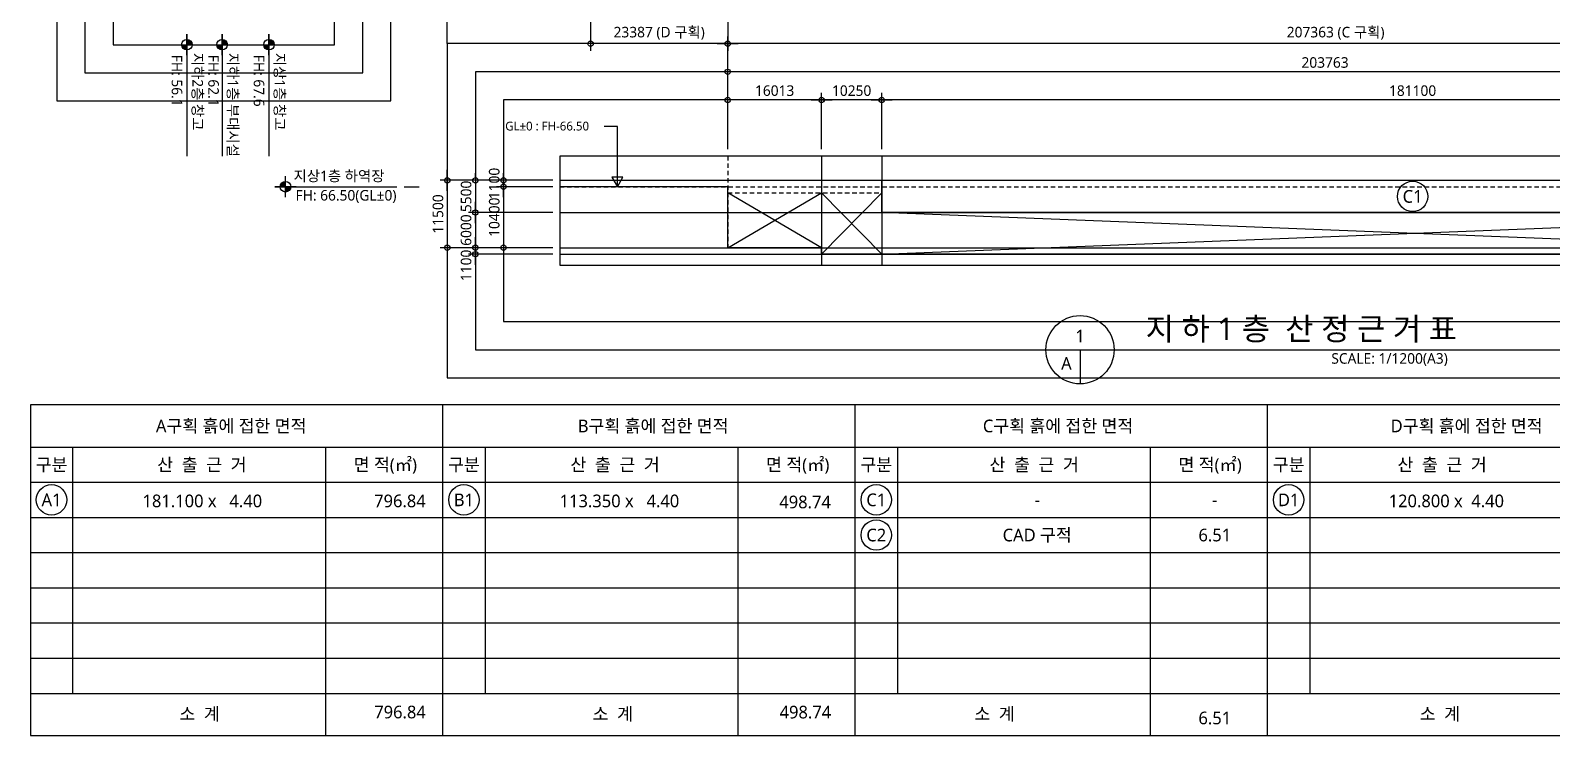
# Model space of a CAD drawing. Header units: millimetres. Extents: x 14000 to 977408, y 8600 to 340156.
# Drawn here: x 506600 to 766042, y 8600 to 128853 of the extents above; entities that cross this region are included whole.
import ezdxf
from ezdxf.enums import TextEntityAlignment as Align

# ---------------------------------------------------------------- set-up
doc = ezdxf.new("R2010")
doc.units = ezdxf.units.MM
doc.header["$LTSCALE"] = 1000
doc.header["$MEASUREMENT"] = 0
doc.header["$PDSIZE"] = -10
doc.linetypes.add('-HID', pattern=[2.5, 1.5, -1])
doc.layers.get('0').update_dxf_attribs({"linetype": 'CONTINUOUS'})
doc.layers.get('Defpoints').update_dxf_attribs({"color": 171, "linetype": 'CONTINUOUS'})
for name, color, linetype in [('AREABOUNDARY', 2, 'CONTINUOUS'), ('cen', 1, 'CONTINUOUS'), ('HAT', 8, 'CONTINUOUS'), ('NDIM', 7, 'CONTINUOUS'), ('SYM', 7, 'CONTINUOUS'), ('TEXT', 3, 'CONTINUOUS'), ('TEXT(AXIS)', 2, 'CONTINUOUS'), ('TEXT(실명)', 3, 'CONTINUOUS'), ('TEXT-도곽', 7, 'CONTINUOUS'), ('면적산출도(제외면적)', 3, 'CONTINUOUS')]:
    doc.layers.add(name, color=color, linetype=linetype)
doc.styles.add('CGS', font='cgse', dxfattribs={"bigfont": 'cgs'})
doc.styles.add('나눔바른고딕', font='NanumBarunGothic.ttf')
doc.dimstyles.new('NDIM 1200', dxfattribs={"dimscale": 500, "dimtxt": 3, "dimasz": 1, "dimexe": 2, "dimexo": 2, "dimgap": 1, "dimtad": 1, "dimdec": 0, "dimdsep": 46, "dimtxsty": 'CGS', "dimblk": 'DOT0', "dimcen": 1, "dimdle": 8, "dimclrd": 2, "dimclre": 2, "dimclrt": 2, "dimadec": 0, "dimazin": 0, "dimtfac": 1, "dimtdec": 0, "dimtix": 1, "dimtmove": 2, "dimatfit": 3, "dimldrblk": 'DOT0', "dimfxl": 1, "dimtolj": 1, "dimtzin": 0, "dimlwd": -1, "dimlwe": -1, "dimarcsym": 0})

# ---------------------------------------------------------------- blocks, each defined once
blk = doc.blocks.new('DOT0')
blk.add_line((-3, 0), (3, 0))
at = {"color": 6}
blk.add_circle((0, 0), 0.75, dxfattribs=at)
blk = doc.blocks.new('*D113')
at = {"layer": 'Defpoints', "color": 0, "ltscale": 0.4, "transparency": 16777216}
for p in [(602140, 145798), (625527, 145798), (602140, 126598)]:
    blk.add_point(p, dxfattribs=at)
at = {"layer": 'NDIM', "ltscale": 0.4, "transparency": 16777216}
for p, q in [((602140, 144598), (602140, 125398)), ((625527, 144598), (625527, 125398)), ((624927, 126598), (602740, 126598))]:
    blk.add_line(p, q, dxfattribs=at)
at = {"layer": 'NDIM', "ltscale": 0.4, "transparency": 16777216, "xscale": 600, "yscale": 600, "zscale": 600, "rotation": 180}
blk.add_blockref('DOT0', (602140, 126598), dxfattribs=at)
at = {"layer": 'NDIM', "ltscale": 0.4, "transparency": 16777216, "xscale": 600, "yscale": 600, "zscale": 600}
blk.add_blockref('DOT0', (625527, 126598), dxfattribs=at)
at = {"layer": 'NDIM', "ltscale": 0.4, "transparency": 16777216, "insert": (613833, 128366), "char_height": 1800, "attachment_point": 5, "style": '나눔바른고딕'}
blk.add_mtext('\\A1;23387 (D 구획)', dxfattribs=at)
blk = doc.blocks.new('*D94')
at = {"layer": 'Defpoints', "color": 0, "ltscale": 0.4, "transparency": 16777216}
for p in [(625527, 145798), (832890, 145798), (625527, 126598)]:
    blk.add_point(p, dxfattribs=at)
at = {"layer": 'NDIM', "ltscale": 0.4, "transparency": 16777216}
for p, q in [((625527, 144598), (625527, 125398)), ((832890, 144598), (832890, 125398)), ((832290, 126598), (626127, 126598))]:
    blk.add_line(p, q, dxfattribs=at)
at = {"layer": 'NDIM', "ltscale": 0.4, "transparency": 16777216, "xscale": 600, "yscale": 600, "zscale": 600, "rotation": 180}
blk.add_blockref('DOT0', (625527, 126598), dxfattribs=at)
at = {"layer": 'NDIM', "ltscale": 0.4, "transparency": 16777216, "xscale": 600, "yscale": 600, "zscale": 600}
blk.add_blockref('DOT0', (832890, 126598), dxfattribs=at)
at = {"layer": 'NDIM', "ltscale": 0.4, "transparency": 16777216, "insert": (729208, 128366), "char_height": 1800, "attachment_point": 5, "style": '나눔바른고딕'}
blk.add_mtext('\\A1;207363 (C 구획)', dxfattribs=at)
blk = doc.blocks.new('*D131')
at = {"layer": 'Defpoints', "color": 0, "ltscale": 0.4, "transparency": 16777216}
for p in [(625527, 121798), (625527, 107398), (829290, 107398)]:
    blk.add_point(p, dxfattribs=at)
at = {"layer": 'NDIM', "ltscale": 0.4, "transparency": 16777216}
for p, q in [((625527, 108598), (625527, 122998)), ((829290, 108598), (829290, 122998)), ((828690, 121798), (626127, 121798))]:
    blk.add_line(p, q, dxfattribs=at)
at = {"layer": 'NDIM', "ltscale": 0.4, "transparency": 16777216, "xscale": 600, "yscale": 600, "zscale": 600, "rotation": 180}
blk.add_blockref('DOT0', (625527, 121798), dxfattribs=at)
at = {"layer": 'NDIM', "ltscale": 0.4, "transparency": 16777216, "xscale": 600, "yscale": 600, "zscale": 600}
blk.add_blockref('DOT0', (829290, 121798), dxfattribs=at)
at = {"layer": 'NDIM', "ltscale": 0.4, "transparency": 16777216, "insert": (727408, 123376), "char_height": 1800, "attachment_point": 5, "style": '나눔바른고딕'}
blk.add_mtext('\\A1;203763', dxfattribs=at)
blk = doc.blocks.new('*D132')
at = {"layer": 'Defpoints', "color": 0, "ltscale": 0.4, "transparency": 16777216}
for p in [(625527, 126598), (625527, 107398), (832890, 107398)]:
    blk.add_point(p, dxfattribs=at)
at = {"layer": 'NDIM', "ltscale": 0.4, "transparency": 16777216}
for p, q in [((625527, 108598), (625527, 127798)), ((832890, 108598), (832890, 127798)), ((832290, 126598), (626127, 126598))]:
    blk.add_line(p, q, dxfattribs=at)
at = {"layer": 'NDIM', "ltscale": 0.4, "transparency": 16777216, "xscale": 600, "yscale": 600, "zscale": 600, "rotation": 180}
blk.add_blockref('DOT0', (625527, 126598), dxfattribs=at)
at = {"layer": 'NDIM', "ltscale": 0.4, "transparency": 16777216, "xscale": 600, "yscale": 600, "zscale": 600}
blk.add_blockref('DOT0', (832890, 126598), dxfattribs=at)
at = {"layer": 'NDIM', "ltscale": 0.4, "transparency": 16777216, "insert": (729208, 128366), "char_height": 1800, "attachment_point": 5, "style": '나눔바른고딕'}
blk.add_mtext('\\A1;207363 (C 구획)', dxfattribs=at)
blk = doc.blocks.new('*D78')
at = {"layer": 'Defpoints', "color": 0, "ltscale": 0.4, "transparency": 16777216}
for p in [(596890, 103298), (577690, 91798), (596890, 91798)]:
    blk.add_point(p, dxfattribs=at)
at = {"layer": 'NDIM', "ltscale": 0.4, "transparency": 16777216}
for p, q in [((595690, 103298), (576490, 103298)), ((577690, 102698), (577690, 92398)), ((595690, 91798), (576490, 91798))]:
    blk.add_line(p, q, dxfattribs=at)
at = {"layer": 'NDIM', "ltscale": 0.4, "transparency": 16777216, "xscale": 600, "yscale": 600, "zscale": 600}
for p, rotation in [((577690, 103298), 90), ((577690, 91798), 270)]:
    blk.add_blockref('DOT0', p, dxfattribs=dict(at, rotation=rotation))
at = {"layer": 'NDIM', "ltscale": 0.4, "transparency": 16777216, "insert": (576113, 97548), "char_height": 1800, "attachment_point": 5, "rotation": 90, "style": '나눔바른고딕'}
blk.add_mtext('\\A1;11500', dxfattribs=at)
blk = doc.blocks.new('*D79')
at = {"layer": 'Defpoints', "color": 0, "ltscale": 0.4, "transparency": 16777216}
for p in [(596890, 102198), (587290, 91798), (596890, 91798)]:
    blk.add_point(p, dxfattribs=at)
at = {"layer": 'NDIM', "ltscale": 0.4, "transparency": 16777216}
for p, q in [((595690, 102198), (586090, 102198)), ((587290, 101598), (587290, 92398)), ((595690, 91798), (586090, 91798))]:
    blk.add_line(p, q, dxfattribs=at)
at = {"layer": 'NDIM', "ltscale": 0.4, "transparency": 16777216, "xscale": 600, "yscale": 600, "zscale": 600}
for p, rotation in [((587290, 102198), 90), ((587290, 91798), 270)]:
    blk.add_blockref('DOT0', p, dxfattribs=dict(at, rotation=rotation))
at = {"layer": 'NDIM', "ltscale": 0.4, "transparency": 16777216, "insert": (585713, 96998), "char_height": 1800, "attachment_point": 5, "rotation": 90, "style": '나눔바른고딕'}
blk.add_mtext('\\A1;10400', dxfattribs=at)
blk = doc.blocks.new('*D80')
at = {"layer": 'Defpoints', "color": 0, "ltscale": 0.4, "transparency": 16777216}
for p in [(587290, 102198), (596890, 103298), (596890, 102198)]:
    blk.add_point(p, dxfattribs=at)
at = {"layer": 'NDIM', "ltscale": 0.4, "transparency": 16777216}
for p, q in [((587290, 103898), (587290, 104498)), ((595690, 103298), (586090, 103298)), ((595690, 102198), (586090, 102198)), ((587290, 103298), (587290, 102198)), ((587290, 101598), (587290, 100998))]:
    blk.add_line(p, q, dxfattribs=at)
at = {"layer": 'NDIM', "ltscale": 0.4, "transparency": 16777216, "xscale": 600, "yscale": 600, "zscale": 600}
for p, rotation in [((587290, 103298), 270), ((587290, 102198), 90)]:
    blk.add_blockref('DOT0', p, dxfattribs=dict(at, rotation=rotation))
at = {"layer": 'NDIM', "ltscale": 0.4, "transparency": 16777216, "insert": (585713, 102748), "char_height": 1800, "attachment_point": 5, "rotation": 90, "style": '나눔바른고딕'}
blk.add_mtext('\\A1;1100', dxfattribs=at)
blk = doc.blocks.new('*D81')
at = {"layer": 'Defpoints', "color": 0, "ltscale": 0.4, "transparency": 16777216}
for p in [(596890, 103298), (582490, 97798), (596890, 97798)]:
    blk.add_point(p, dxfattribs=at)
at = {"layer": 'NDIM', "ltscale": 0.4, "transparency": 16777216}
for p, q in [((582490, 103898), (582490, 104498)), ((595690, 103298), (581290, 103298)), ((582490, 103298), (582490, 97798)), ((595690, 97798), (581290, 97798)), ((582490, 97198), (582490, 96598))]:
    blk.add_line(p, q, dxfattribs=at)
at = {"layer": 'NDIM', "ltscale": 0.4, "transparency": 16777216, "xscale": 600, "yscale": 600, "zscale": 600}
for p, rotation in [((582490, 103298), 270), ((582490, 97798), 90)]:
    blk.add_blockref('DOT0', p, dxfattribs=dict(at, rotation=rotation))
at = {"layer": 'NDIM', "ltscale": 0.4, "transparency": 16777216, "insert": (580913, 100548), "char_height": 1800, "attachment_point": 5, "rotation": 90, "style": '나눔바른고딕'}
blk.add_mtext('\\A1;5500', dxfattribs=at)
blk = doc.blocks.new('*D82')
at = {"layer": 'Defpoints', "color": 0, "ltscale": 0.4, "transparency": 16777216}
for p in [(596890, 97798), (582490, 91798), (596890, 91798)]:
    blk.add_point(p, dxfattribs=at)
at = {"layer": 'NDIM', "ltscale": 0.4, "transparency": 16777216}
for p, q in [((582490, 98398), (582490, 98998)), ((595690, 97798), (581290, 97798)), ((582490, 97798), (582490, 91798)), ((595690, 91798), (581290, 91798)), ((582490, 91198), (582490, 90598))]:
    blk.add_line(p, q, dxfattribs=at)
at = {"layer": 'NDIM', "ltscale": 0.4, "transparency": 16777216, "xscale": 600, "yscale": 600, "zscale": 600}
for p, rotation in [((582490, 97798), 270), ((582490, 91798), 90)]:
    blk.add_blockref('DOT0', p, dxfattribs=dict(at, rotation=rotation))
at = {"layer": 'NDIM', "ltscale": 0.4, "transparency": 16777216, "insert": (580911, 94798), "char_height": 1800, "attachment_point": 5, "rotation": 90, "style": '나눔바른고딕'}
blk.add_mtext('\\A1;6000', dxfattribs=at)
blk = doc.blocks.new('*D83')
at = {"layer": 'Defpoints', "color": 0, "ltscale": 0.4, "transparency": 16777216}
for p in [(596890, 91798), (582490, 90698), (596890, 90698)]:
    blk.add_point(p, dxfattribs=at)
at = {"layer": 'NDIM', "ltscale": 0.4, "transparency": 16777216}
for p, q in [((595690, 91798), (581290, 91798)), ((582490, 92398), (582490, 92998)), ((582490, 91798), (582490, 90698)), ((595690, 90698), (581290, 90698)), ((582490, 90098), (582490, 89498))]:
    blk.add_line(p, q, dxfattribs=at)
at = {"layer": 'NDIM', "ltscale": 0.4, "transparency": 16777216, "xscale": 600, "yscale": 600, "zscale": 600}
for p, rotation in [((582490, 91798), 270), ((582490, 90698), 90)]:
    blk.add_blockref('DOT0', p, dxfattribs=dict(at, rotation=rotation))
at = {"layer": 'NDIM', "ltscale": 0.4, "transparency": 16777216, "insert": (580913, 88783), "char_height": 1800, "attachment_point": 5, "rotation": 90, "style": '나눔바른고딕'}
blk.add_mtext('\\A1;1100', dxfattribs=at)
blk = doc.blocks.new('A$C19853FC8')
at = {"layer": 'SYM'}
for p, q in [((1800, 0), (1800, 3600)), ((3600, 1800), (0, 1800))]:
    blk.add_line(p, q, dxfattribs=at)
blk.add_circle((1800, 1800), 900, dxfattribs=at)
for points in [[(900, 1800), (1800, 2700), (914, 1959), (1643, 2686)], [(914, 1959), (1643, 2686), (954, 2112), (1492, 2646)], [(954, 2112), (1492, 2646), (1025, 2260), (1346, 2576)], [(1025, 2260), (1346, 2576), (1109, 2378), (1222, 2491)], [(1800, 900), (2700, 1800), (1959, 914), (2686, 1643)], [(1959, 914), (2686, 1643), (2112, 954), (2646, 1492)], [(2112, 954), (2646, 1492), (2260, 1025), (2576, 1346)], [(2260, 1025), (2576, 1346), (2378, 1109), (2491, 1222)]]:
    blk.add_solid(points, dxfattribs=at)
at = {"layer": 'SYM', "linetype": 'Continuous'}
for points in [[(1800, 2700), (1800, 1800), (900, 1800)], [(2700, 1800), (1800, 900), (1800, 1800)]]:
    blk.add_solid(points, dxfattribs=at)
blk = doc.blocks.new('*D91')
at = {"layer": 'Defpoints', "color": 0, "ltscale": 0.4, "transparency": 16777216}
for p in [(641540, 116998), (641540, 107398), (651790, 107398)]:
    blk.add_point(p, dxfattribs=at)
at = {"layer": 'NDIM', "ltscale": 0.4, "transparency": 16777216}
for p, q in [((641540, 108598), (641540, 118198)), ((651190, 116998), (642140, 116998)), ((651790, 108598), (651790, 118198))]:
    blk.add_line(p, q, dxfattribs=at)
at = {"layer": 'NDIM', "ltscale": 0.4, "transparency": 16777216, "xscale": 600, "yscale": 600, "zscale": 600, "rotation": 180}
blk.add_blockref('DOT0', (641540, 116998), dxfattribs=at)
at = {"layer": 'NDIM', "ltscale": 0.4, "transparency": 16777216, "xscale": 600, "yscale": 600, "zscale": 600}
blk.add_blockref('DOT0', (651790, 116998), dxfattribs=at)
at = {"layer": 'NDIM', "ltscale": 0.4, "transparency": 16777216, "insert": (646665, 118575), "char_height": 1800, "attachment_point": 5, "style": '나눔바른고딕'}
blk.add_mtext('\\A1;10250', dxfattribs=at)
blk = doc.blocks.new('*D92')
at = {"layer": 'Defpoints', "color": 0, "ltscale": 0.4, "transparency": 16777216}
for p in [(625527, 116998), (625527, 107398), (641540, 107398)]:
    blk.add_point(p, dxfattribs=at)
at = {"layer": 'NDIM', "ltscale": 0.4, "transparency": 16777216}
for p, q in [((625527, 108598), (625527, 118198)), ((640940, 116998), (626127, 116998)), ((641540, 108598), (641540, 118198))]:
    blk.add_line(p, q, dxfattribs=at)
at = {"layer": 'NDIM', "ltscale": 0.4, "transparency": 16777216, "xscale": 600, "yscale": 600, "zscale": 600, "rotation": 180}
blk.add_blockref('DOT0', (625527, 116998), dxfattribs=at)
at = {"layer": 'NDIM', "ltscale": 0.4, "transparency": 16777216, "xscale": 600, "yscale": 600, "zscale": 600}
blk.add_blockref('DOT0', (641540, 116998), dxfattribs=at)
at = {"layer": 'NDIM', "ltscale": 0.4, "transparency": 16777216, "insert": (633533, 118576), "char_height": 1800, "attachment_point": 5, "style": '나눔바른고딕'}
blk.add_mtext('\\A1;16013', dxfattribs=at)
blk = doc.blocks.new('*D93')
at = {"layer": 'Defpoints', "color": 0, "ltscale": 0.4, "transparency": 16777216}
for p in [(651790, 116998), (651790, 107398), (832890, 107398)]:
    blk.add_point(p, dxfattribs=at)
at = {"layer": 'NDIM', "ltscale": 0.4, "transparency": 16777216}
for p, q in [((651790, 108598), (651790, 118198)), ((832290, 116998), (652390, 116998)), ((832890, 108598), (832890, 118198))]:
    blk.add_line(p, q, dxfattribs=at)
at = {"layer": 'NDIM', "ltscale": 0.4, "transparency": 16777216, "xscale": 600, "yscale": 600, "zscale": 600, "rotation": 180}
blk.add_blockref('DOT0', (651790, 116998), dxfattribs=at)
at = {"layer": 'NDIM', "ltscale": 0.4, "transparency": 16777216, "xscale": 600, "yscale": 600, "zscale": 600}
blk.add_blockref('DOT0', (832890, 116998), dxfattribs=at)
at = {"layer": 'NDIM', "ltscale": 0.4, "transparency": 16777216, "insert": (742340, 118575), "char_height": 1800, "attachment_point": 5, "style": '나눔바른고딕'}
blk.add_mtext('\\A1;181100', dxfattribs=at)

msp = doc.modelspace()

# ---------------------------------------------------------------- linework, layer by layer
for p, q in [((606711.1, 112460.9), (604443.5, 112460.9)), ((606711.1, 102197.7), (606711.1, 112460.9))]:
    msp.add_line(p, q)
msp.add_lwpolyline([(605783.2, 103804.8), (606711.1, 102197.7), (607639, 103804.8)], close=True)
at = {"layer": 'AREABOUNDARY', "linetype": '-HID', "ltscale": 0.5}
for points in [[(625526.7, 107397.7), (625526.7, 91797.7), (641540, 91797.7), (641540, 90697.7), (832890, 90697.7), (832890, 107397.7)], [(832890, 97797.7), (832890, 90697.7), (641540, 90697.7), (641540, 91797.7), (625526.7, 91797.7), (625526.7, 101147.7), (651790, 101147.7)]]:
    msp.add_lwpolyline(points, dxfattribs=at)
at = {"layer": 'AREABOUNDARY', "ltscale": 0.1}
msp.add_lwpolyline([(651790, 97797.7), (651790, 103297.7), (832890, 103297.7), (832890, 97797.7), (651790, 97797.7)], dxfattribs=at)
at = {"layer": 'cen', "ltscale": 5}
for p, q in [((641540, 107397.7), (641540, 88797.7)), ((651790, 107397.7), (651790, 88797.7)), ((596890, 103297.7), (838310, 103297.7)), ((596890, 97797.7), (838310, 97797.7)), ((596890, 91797.7), (838310, 91797.7)), ((596890, 90697.7), (838310, 90697.7))]:
    msp.add_line(p, q, dxfattribs=at)
at = {"layer": 'Defpoints', "ltscale": 0.1}
for points in [[(568090, 291600), (511090, 291600), (511090, 116821.8), (568090, 116821.8)], [(577690, 291600), (857510, 291600), (857510, 126597.7), (577690, 126597.7)], [(563290, 286800), (515890, 286800), (515890, 121621.8), (563290, 121621.8)], [(558490, 282000), (520690, 282000), (520690, 126421.8), (558490, 126421.8)], [(857510, 126597.7), (577690, 126597.7), (577690, 69597.7), (857510, 69597.7)], [(852710, 121797.7), (582490, 121797.7), (582490, 74397.7), (852710, 74397.7)], [(847910, 116997.7), (587290, 116997.7), (587290, 79197.7), (847910, 79197.7)], [(838310, 107397.7), (596890, 107397.7), (596890, 88797.7), (838310, 88797.7)]]:
    msp.add_lwpolyline(points, close=True, dxfattribs=at)
at = {"layer": 'HAT', "ltscale": 0.1}
for p, q in [((625526.7, 91797.7), (641540, 101147.7)), ((641540, 91797.7), (625526.7, 101147.7)), ((641540, 101147.7), (651790, 90697.7)), ((651790, 101147.7), (641540, 90697.7)), ((651790, 90697.7), (832890, 97797.7)), ((832890, 90697.7), (651790, 97797.7))]:
    msp.add_line(p, q, dxfattribs=at)
msp.add_lwpolyline([(838310, 102197.7), (832890, 102197.7), (832890, 99597.7), (829290, 99597.7), (829290, 98008.8), (824577, 94997.7), (823577, 94997.7), (817375.1, 90697.7), (641540, 90697.7), (641540, 91797.7), (625526.7, 91797.7), (625526.7, 102197.7), (596890, 102197.7), (596890, 88797.7), (838310, 88797.7)], close=True, dxfattribs=at)
at = {"layer": 'SYM', "ltscale": 1000}
for p, q in [((533290, 128221.8), (533290, 107421.8)), ((539290, 128221.8), (539290, 107421.8)), ((547290, 128221.8), (547290, 107421.8)), ((548300.6, 102197.7), (569100.6, 102197.7)), ((570363.7, 102197.7), (572890, 102197.7))]:
    msp.add_line(p, q, dxfattribs=at)
at = {"layer": 'SYM'}
for p, q in [((679800.6, 74397.7), (755399.4, 74397.7)), ((685618.8, 74397.7), (685618.8, 68579.5))]:
    msp.add_line(p, q, dxfattribs=at)
at = {"layer": 'SYM', "ltscale": 0.1}
for centre in [(742340, 100547.7), (510200, 48800), (580533.3, 48800), (650866.7, 48800), (721200, 48800), (650866.7, 42800)]:
    msp.add_circle(centre, 2592, dxfattribs=at)
at = {"layer": 'SYM'}
msp.add_circle((685618.8, 74397.7), 5818.2, dxfattribs=at)
at = {"layer": 'TEXT-도곽', "ltscale": 0.1}
for p, q in [((576933.3, 8600), (576933.3, 65000)), ((647266.7, 8600), (647266.7, 65000)), ((717600, 8600), (717600, 65000)), ((506600, 57800), (928600, 57800)), ((513800, 57800), (513800, 15800)), ((556933.3, 57800), (556933.3, 8600)), ((584133.3, 57800), (584133.3, 15800)), ((627266.7, 57800), (627266.7, 8600)), ((654466.7, 57800), (654466.7, 15800)), ((697600, 57800), (697600, 8600)), ((724800, 57800), (724800, 15800)), ((506600, 51800), (928600, 51800)), ((506600, 45800), (858266.7, 45800)), ((506600, 39800), (928600, 39800)), ((506600, 33800), (858266.7, 33800)), ((506600, 27800), (858266.7, 27800)), ((506600, 21800), (928600, 21800)), ((506600, 15800), (858266.7, 15800))]:
    msp.add_line(p, q, dxfattribs=at)
msp.add_lwpolyline([(506600, 8600), (928600, 8600), (928600, 65000), (506600, 65000)], close=True, dxfattribs=at)
at = {"layer": '면적산출도(제외면적)', "linetype": '-HID', "ltscale": 0.5}
msp.add_line((596890, 102197.7), (838310, 102197.7), dxfattribs=at)

# ---------------------------------------------------------------- block references
at = {"ltscale": 1000, "rotation": 270}
for p in [(531490.1, 128221.8), (537490.1, 128221.8), (545490.1, 128221.8)]:
    msp.add_blockref('A$C19853FC8', p, dxfattribs=at)
at = {"ltscale": 1000}
msp.add_blockref('A$C19853FC8', (548300.6, 100397.7), dxfattribs=at)

# ---------------------------------------------------------------- texts
at = {"layer": 'TEXT', "style": '나눔바른고딕'}
msp.add_text('지 하 1 층  산 정 근 거 표', height=3840, dxfattribs=at).set_placement((696802.4, 77961.3), align=Align.MIDDLE_LEFT)
for s, p in [('1', (685618.8, 76724.9)), ('A', (683291.5, 72070.4))]:
    msp.add_text(s, height=2160, dxfattribs=at).set_placement(p, align=Align.MIDDLE)
msp.add_text('SCALE: 1/1200(A3)', height=1800, dxfattribs=at).set_placement((748343.1, 73815.9), align=Align.TOP_RIGHT)
at = {"layer": 'TEXT(AXIS)', "style": '나눔바른고딕'}
for s, p in [('지하2층 창고', (534234.9, 125040.6)), ('지하1층 부대시설', (540234.9, 125040.6)), ('지상1층 창고', (548234.9, 125040.6)), ('FH: 56.1', (530695, 124698.7)), ('FH: 62.1', (536932, 124698.7)), ('FH: 67.6', (544695, 124698.7))]:
    msp.add_text(s, height=1800, rotation=270, dxfattribs=at).set_placement(p)
for s, p in [('지상1층 하역장', (551481.8, 103142.5)), ('FH: 66.50(GL±0)', (551823.7, 99839.6))]:
    msp.add_text(s, height=1800, dxfattribs=at).set_placement(p)
for s, p in [('A구획 흙에 접한 면적', (540841.9, 61400)), ('B구획 흙에 접한 면적', (612811.8, 61400)), ('C구획 흙에 접한 면적', (681871.8, 61400)), ('D구획 흙에 접한 면적', (751555.6, 61400))]:
    msp.add_text(s, height=2160, dxfattribs=at).set_placement(p, align=Align.MIDDLE_CENTER)
at = {"layer": 'TEXT(실명)', "style": '나눔바른고딕'}
msp.add_text('GL±0 : FH-66.50', height=1500, dxfattribs=at).set_placement((587576.8, 112541.8), align=Align.MIDDLE_LEFT)
for s, p in [('C1', (742340, 100547.7)), ('구분', (510200, 54800)), ('산  출  근  거', (535838.7, 54800)), ('면 적(㎡)', (567136.8, 54800)), ('구분', (580533.3, 54800)), ('산  출  근  거', (606313, 54800)), ('면 적(㎡)', (637470.1, 54800)), ('구분', (650866.7, 54800)), ('산  출  근  거', (677795.5, 54800)), ('면 적(㎡)', (707803.5, 54800)), ('구분', (721200, 54800)), ('산  출  근  거', (747372.4, 54800)), ('A1', (510200, 48800)), ('181.100 x   4.40 ', (536285.2, 48617.3)), ('796.84', (569624.6, 48617.3)), ('B1', (580533.3, 48800)), ('113.350 x   4.40 ', (607427, 48617.3)), ('498.74', (638727.8, 48437.6)), ('C1', (650866.7, 48800)), ('D1', (721200, 48800)), ('120.800 x  4.40', (748093.7, 48617.3)), ('-', (678313.5, 48800)), ('-', (708604.4, 48800)), ('CAD 구적', (678313.5, 42800)), ('C2', (650866.7, 42800)), ('6.51', (708604.4, 42800)), ('소  계', (535455.4, 12298.1)), ('796.84', (569637.2, 12617.3)), ('소  계', (605929.7, 12298.1)), ('498.74', (638776, 12607.5)), ('소  계', (671034.4, 12298.1)), ('소  계', (746989.1, 12298.1)), ('6.51', (708604.4, 11600))]:
    msp.add_text(s, height=2160, dxfattribs=at).set_placement(p, align=Align.MIDDLE_CENTER)

# ---------------------------------------------------------------- dimensions: what is measured, and where the dimension line sits
at = {"layer": 'NDIM', "ltscale": 0.4}
for base, p1, p2, text, picture, middle in [((602140, 126597.7), (625526.7, 145797.7), (602140, 145797.7), '<> (D 구획)', '*D113', (613833.4, 128366)), ((625526.7, 126597.7), (832890, 145797.7), (625526.7, 145797.7), '<> (C 구획)', '*D94', (729208.4, 128366)), ((625526.7, 126597.7), (832890, 107397.7), (625526.7, 107397.7), '<> (C 구획)', '*D132', (729208.4, 128366))]:
    dim = msp.add_linear_dim(base=base, p1=p1, p2=p2, angle=180, text=text, dimstyle='NDIM 1200', override={"dimscale": 600, "dimtxsty": '나눔바른고딕', "dimclrd": 256, "dimclre": 256, "dimclrt": 256}, dxfattribs=at)
    dim.commit()
    dim.dimension.update_dxf_attribs({"geometry": picture, "text_midpoint": middle})
for base, p1, p2, angle, picture, middle in [((625526.7, 121797.7), (829290, 107397.7), (625526.7, 107397.7), 180, '*D131', (727408.4, 123376.3)), ((625526.7, 116997.7), (641540, 107397.7), (625526.7, 107397.7), 180, '*D92', (633533.4, 118576.3)), ((641540, 116997.7), (651790, 107397.7), (641540, 107397.7), 180, '*D91', (646665, 118575.1)), ((651790, 116997.7), (832890, 107397.7), (651790, 107397.7), 180, '*D93', (742340, 118575.1)), ((577690, 91797.7), (596890, 103297.7), (596890, 91797.7), 90, '*D78', (576112.7, 97547.7)), ((582490, 97797.7), (596890, 103297.7), (596890, 97797.7), 90, '*D81', (580912.7, 100547.7)), ((587290, 102197.7), (596890, 103297.7), (596890, 102197.7), 90, '*D80', (585712.7, 102747.7)), ((587290, 91797.7), (596890, 102197.7), (596890, 91797.7), 90, '*D79', (585712.7, 96997.7)), ((582490, 91797.7), (596890, 97797.7), (596890, 91797.7), 90, '*D82', (580911.4, 94797.7))]:
    dim = msp.add_linear_dim(base=base, p1=p1, p2=p2, angle=angle, dimstyle='NDIM 1200', override={"dimscale": 600, "dimtxsty": '나눔바른고딕', "dimclrd": 256, "dimclre": 256, "dimclrt": 256}, dxfattribs=at)
    dim.commit()
    dim.dimension.update_dxf_attribs({"geometry": picture, "text_midpoint": middle})
dim = msp.add_linear_dim(base=(582490, 90697.7), p1=(596890, 91797.7), p2=(596890, 90697.7), angle=90, dimstyle='NDIM 1200', override={"dimscale": 600, "dimtxsty": '나눔바른고딕', "dimclrd": 256, "dimclre": 256, "dimclrt": 256}, dxfattribs=at)
dim.commit()
dim.dimension.update_dxf_attribs({"geometry": '*D83', "text_midpoint": (580912.7, 88782.7), "dimtype": 160})

doc.saveas('drawing.dxf')
